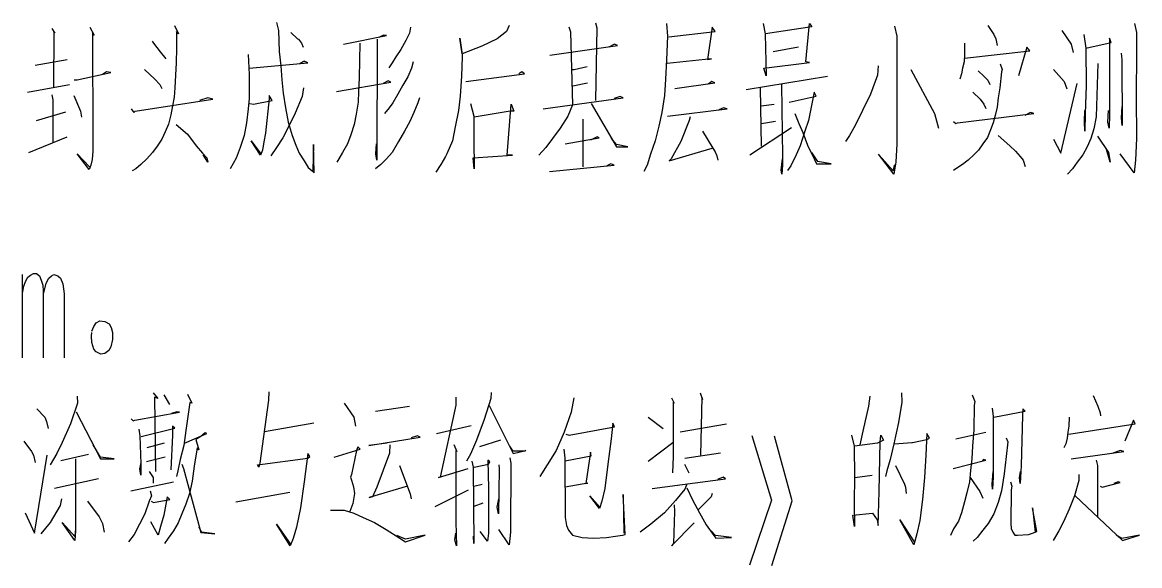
# Model space of a CAD drawing. Extents: x 0 to 8410, y 0 to 11890.
# Drawn here: x 7221.7 to 7584.3, y 9880.2 to 10056.4 of the extents above; entities that cross this region are included whole.
import ezdxf

# ---------------------------------------------------------------- set-up
doc = ezdxf.new("R2010")
doc.units = 0
doc.header["$MEASUREMENT"] = 0
doc.layers.add('6', color=7, linetype='Continuous')
doc.layers.add('8', color=7, linetype='Continuous')

# ---------------------------------------------------------------- blocks, each defined once
blk = doc.blocks.new('BLKENT759')
at = {"layer": '8', "color": 2, "linetype": 'Continuous'}
for p, q in [((7271.07, 10055.4), (7272.38, 10052.7)), ((7304.15, 10056.4), (7304.8, 10053.8)), ((7379.7, 10055.4), (7378.79, 10053.4)), ((7407.68, 10056.2), (7408.07, 10054.6)), ((7430.68, 10056), (7431.07, 10051.9)), ((7462.05, 10056), (7462.71, 10052.7)), ((7475.91, 10043.6), (7477.09, 10056)), ((7477.09, 10056), (7477.87, 10055)), ((7504.67, 10055.2), (7505.45, 10051.9)), ((7534.99, 10055.4), (7536.96, 10052.5)), ((7582.58, 10056), (7583.23, 10053.1)), ((7231.21, 10054.4), (7232.25, 10052.9)), ((7231.86, 10053.4), (7231.73, 10035.2)), ((7232.25, 10052.9), (7231.86, 10053.4)), ((7243.62, 10054.8), (7244.93, 10052.3)), ((7244.93, 10052.3), (7244.41, 10053.1)), ((7244.41, 10053.1), (7244.54, 10017.6)), ((7272.38, 10052.7), (7271.73, 10053.4)), ((7271.73, 10053.4), (7271.73, 10048)), ((7304.8, 10053.8), (7305.06, 10047)), ((7308.85, 10053.1), (7310.94, 10051.1)), ((7325.85, 10049.3), (7339.83, 10052.1)), ((7338.92, 10052.3), (7337.35, 10051.5)), ((7339.83, 10052.1), (7338.92, 10052.3)), ((7347.28, 10052.9), (7346.11, 10050.5)), ((7347.68, 10054.8), (7347.28, 10052.9)), ((7378.79, 10053.4), (7375.78, 10051.1)), ((7399.05, 10055), (7399.57, 10053.3)), ((7399.57, 10053.3), (7400.22, 10029.7)), ((7408.07, 10054.6), (7407.68, 10031.1)), ((7431.07, 10051.9), (7430.68, 10044.2)), ((7431.47, 10051.7), (7446.5, 10053.4)), ((7445.58, 10054.8), (7444.01, 10044.4)), ((7446.5, 10053.4), (7445.58, 10054.8)), ((7462.71, 10052.7), (7463.1, 10039.1)), ((7477.87, 10055), (7462.84, 10052.7)), ((7505.45, 10051.9), (7505.45, 10017)), ((7536.96, 10052.5), (7537.61, 10051.1)), ((7559.05, 10053.8), (7562.05, 10049.3)), ((7566.11, 10052.5), (7566.76, 10048)), ((7583.23, 10053.1), (7583.23, 10046.8)), ((7263.75, 10050.3), (7264.28, 10049.7)), ((7264.28, 10049.7), (7266.37, 10046.8)), ((7271.73, 10048), (7271.6, 10043.3)), ((7310.94, 10051.1), (7311.34, 10050.9)), ((7311.34, 10050.9), (7312.25, 10049.7)), ((7312.25, 10049.7), (7312.77, 10048.4)), ((7331.2, 10049.7), (7330.94, 10038.4)), ((7336.83, 10050.9), (7336.69, 10011.7)), ((7346.11, 10050.5), (7344.54, 10047.6)), ((7364.41, 10046.2), (7363.62, 10051.3)), ((7363.62, 10051.3), (7364.41, 10046)), ((7370.81, 10048.7), (7364.41, 10046.2)), ((7375.78, 10051.1), (7370.81, 10048.7)), ((7392.9, 10045.8), (7414.86, 10048.9)), ((7413.82, 10049.3), (7411.99, 10048.4)), ((7414.86, 10048.9), (7413.82, 10049.3)), ((7465.32, 10047), (7473.56, 10048.5)), ((7527.41, 10049.7), (7527.41, 10046)), ((7537.61, 10051.1), (7538, 10048.9)), ((7547.67, 10048.4), (7544.93, 10039.1)), ((7548.59, 10047.2), (7547.67, 10048.4)), ((7562.05, 10049.3), (7562.71, 10046.6)), ((7566.76, 10048), (7574.99, 10049.9)), ((7566.76, 10048), (7566.89, 10035.8)), ((7574.99, 10049.9), (7574.47, 10051.3)), ((7574.47, 10051.3), (7574.47, 10038.4)), ((7225.85, 10042.5), (7236.17, 10044.4)), ((7266.37, 10046.8), (7268.2, 10044.6)), ((7295, 10046), (7295.26, 10039.5)), ((7305.06, 10047), (7305.58, 10042.3)), ((7342.84, 10045.2), (7341.66, 10043.3)), ((7344.54, 10047.6), (7342.84, 10045.2)), ((7364.41, 10045.2), (7364.15, 10038.9)), ((7364.41, 10046), (7364.41, 10045.2)), ((7445.32, 10044.6), (7430.94, 10043.1)), ((7444.01, 10044.4), (7445.32, 10044.6)), ((7527.41, 10046), (7527.28, 10043.6)), ((7527.41, 10044.8), (7548.59, 10047.2)), ((7578.26, 10046.4), (7578.52, 10044.2)), ((7583.23, 10046.8), (7583.1, 10032.3)), ((7261.27, 10041.1), (7264.67, 10038)), ((7271.6, 10043.3), (7271.34, 10039.3)), ((7295.26, 10041.5), (7314.34, 10043.3)), ((7305.58, 10042.3), (7305.85, 10037.8)), ((7313.17, 10043.8), (7311.73, 10043.1)), ((7311.73, 10043.1), (7313.17, 10043.8)), ((7314.34, 10043.3), (7313.17, 10043.8)), ((7341.66, 10043.3), (7340.62, 10041.7)), ((7347.94, 10041.5), (7346.76, 10038.7)), ((7348.46, 10043.6), (7347.94, 10041.5)), ((7400.22, 10041.1), (7400.75, 10041.1)), ((7400.75, 10041.1), (7404.93, 10042.1)), ((7430.68, 10044.2), (7430.42, 10038)), ((7462.32, 10041.5), (7477.09, 10043.4)), ((7463.1, 10039.1), (7462.32, 10041.5)), ((7477.09, 10043.4), (7475.91, 10043.6)), ((7499.44, 10042.3), (7499.18, 10039.3)), ((7510.03, 10041.1), (7517.74, 10026.8)), ((7526.76, 10041.5), (7526.5, 10039.7)), ((7527.28, 10043.6), (7526.76, 10041.5)), ((7531.86, 10040.7), (7533.69, 10038.9)), ((7539.05, 10042.9), (7539.7, 10041.1)), ((7539.7, 10041.1), (7539.44, 10040.3)), ((7556.3, 10041.1), (7559.83, 10037.2)), ((7570.68, 10043.1), (7570.16, 10025.8)), ((7578.52, 10044.2), (7578.65, 10022.9)), ((7238.53, 10037.8), (7239.44, 10037.8)), ((7239.44, 10037.8), (7250.42, 10040.1)), ((7248.98, 10040.3), (7247.68, 10039.5)), ((7250.42, 10040.1), (7248.98, 10040.3)), ((7264.67, 10038), (7266.24, 10036.2)), ((7271.34, 10039.3), (7271.21, 10035.2)), ((7295.26, 10039.5), (7295.26, 10032.7)), ((7305.85, 10037.8), (7306.37, 10033.4)), ((7330.94, 10038.4), (7330.81, 10034)), ((7340.36, 10037.4), (7338.79, 10036.6)), ((7341.27, 10037), (7340.36, 10037.4)), ((7346.76, 10038.7), (7345.19, 10036)), ((7364.15, 10038.9), (7363.75, 10032.5)), ((7365.58, 10037.2), (7384.67, 10039.7)), ((7383.75, 10040.3), (7382.84, 10039.7)), ((7384.67, 10039.7), (7383.75, 10040.3)), ((7430.42, 10038), (7430.03, 10032.7)), ((7445.45, 10037.2), (7444.28, 10036.4)), ((7446.37, 10036.8), (7445.45, 10037.2)), ((7456.56, 10034.6), (7482.97, 10038.9)), ((7499.18, 10039.3), (7496.96, 10033.1)), ((7526.5, 10039.7), (7525.97, 10038)), ((7533.69, 10038.9), (7534.99, 10037.6)), ((7534.99, 10037.6), (7535.65, 10036.2)), ((7539.44, 10040.3), (7538.92, 10035.2)), ((7559.83, 10037.2), (7560.62, 10034.8)), ((7574.47, 10038.4), (7574.47, 10027.4)), ((7223.36, 10033.8), (7236.96, 10036.2)), ((7266.24, 10036.2), (7266.89, 10035)), ((7271.21, 10035.2), (7270.94, 10032.1)), ((7312.9, 10035.2), (7312.51, 10032.3)), ((7323.62, 10034), (7341.27, 10037)), ((7330.81, 10034), (7330.68, 10030.5)), ((7345.19, 10036), (7343.49, 10033.1)), ((7400.35, 10035.8), (7405.06, 10036.8)), ((7433.43, 10035), (7446.37, 10036.8)), ((7461.14, 10035.2), (7461.4, 10016.2)), ((7468.07, 10036.2), (7468.33, 10012.9)), ((7478.65, 10033.8), (7477.48, 10027.8)), ((7479.31, 10032.5), (7478.65, 10033.8)), ((7530.16, 10033.8), (7532.51, 10031.5)), ((7538.92, 10035.2), (7538.39, 10031.9)), ((7558.65, 10014), (7564.01, 10036.6)), ((7566.89, 10035.8), (7566.63, 10026.8)), ((7231.21, 10032.9), (7231.6, 10031.3)), ((7231.6, 10031.3), (7231.6, 10017.4)), ((7238.39, 10032.7), (7240.49, 10027.6)), ((7258.26, 10027.6), (7283.49, 10031.5)), ((7270.94, 10032.1), (7270.42, 10029.3)), ((7281.92, 10031.9), (7279.18, 10031.1)), ((7283.49, 10031.5), (7281.92, 10031.9)), ((7295.26, 10031.7), (7295, 10028.4)), ((7295.26, 10032.7), (7295.26, 10031.7)), ((7295.52, 10030.1), (7296.7, 10029.9)), ((7296.7, 10029.9), (7302.71, 10031.1)), ((7301.79, 10031.7), (7300.62, 10020.5)), ((7302.71, 10031.1), (7301.79, 10032.7)), ((7301.79, 10032.7), (7301.79, 10031.7)), ((7306.37, 10033.4), (7307.02, 10028.7)), ((7312.51, 10032.3), (7310.16, 10027)), ((7330.68, 10030.5), (7330.03, 10026.6)), ((7341.92, 10030.3), (7340.75, 10028.7)), ((7343.49, 10033.1), (7341.92, 10030.3)), ((7350.03, 10030.3), (7348.72, 10027.2)), ((7350.55, 10031.9), (7350.03, 10030.3)), ((7363.75, 10032.5), (7363.23, 10027.8)), ((7367.15, 10030.1), (7368.2, 10026)), ((7379.05, 10013.3), (7380.36, 10029.9)), ((7380.36, 10029.9), (7381.14, 10027.6)), ((7390.68, 10028.4), (7416.69, 10031.9)), ((7406.24, 10030.1), (7414.47, 10016)), ((7415.65, 10032.3), (7413.69, 10031.7)), ((7416.69, 10031.9), (7415.65, 10032.3)), ((7430.03, 10032.7), (7429.24, 10027.2)), ((7461.4, 10029.3), (7465.71, 10029.9)), ((7470.55, 10030.5), (7479.31, 10032.5)), ((7496.96, 10033.1), (7494.34, 10027.8)), ((7532.51, 10031.5), (7533.69, 10029.9)), ((7533.69, 10029.9), (7534.34, 10028.5)), ((7538.39, 10031.9), (7538, 10028.9)), ((7583.1, 10032.3), (7583.23, 10018.7)), ((7226.24, 10024.6), (7235.78, 10027.4)), ((7240.49, 10027.6), (7240.88, 10025.6)), ((7256.96, 10028.4), (7257.87, 10027.2)), ((7257.87, 10027.2), (7258.26, 10027.6)), ((7269.9, 10026.4), (7269.11, 10023.4)), ((7270.42, 10029.3), (7269.9, 10026.4)), ((7295, 10028.4), (7294.47, 10023.8)), ((7307.02, 10028.7), (7307.94, 10024)), ((7310.16, 10027), (7308.2, 10022.7)), ((7330.03, 10026.6), (7329.38, 10023.3)), ((7340.75, 10028.7), (7339.18, 10026.8)), ((7348.72, 10027.2), (7347.41, 10024.2)), ((7363.23, 10027.8), (7362.19, 10022.5)), ((7379.96, 10027.6), (7368.33, 10025.6)), ((7381.14, 10027.6), (7379.96, 10027.6)), ((7400.22, 10029.7), (7398.66, 10026)), ((7429.24, 10027.2), (7428.2, 10022.7)), ((7431.07, 10026), (7450.42, 10028.4)), ((7449.24, 10028.7), (7447.68, 10028)), ((7450.42, 10028.4), (7449.24, 10028.7)), ((7472.38, 10026.8), (7473.69, 10023.6)), ((7477.48, 10027.8), (7476.82, 10024.6)), ((7494.34, 10027.8), (7491.99, 10022.9)), ((7517.74, 10026.8), (7519.05, 10022.1)), ((7525.19, 10023.8), (7549.9, 10026.8)), ((7537.35, 10026.2), (7536.69, 10023.8)), ((7538, 10028.9), (7537.35, 10026.2)), ((7548.85, 10027.2), (7547.02, 10026.2)), ((7549.9, 10026.8), (7548.85, 10027.2)), ((7566.37, 10024.2), (7566.5, 10027.8)), ((7566.63, 10026.8), (7566.5, 10021.1)), ((7573.95, 10024), (7574.21, 10027.8)), ((7574.47, 10026.6), (7574.34, 10022.1)), ((7574.47, 10027.4), (7574.47, 10026.6)), ((7578.39, 10025.4), (7578.65, 10029.1)), ((7269.11, 10023.4), (7268.07, 10020.9)), ((7271.6, 10023.3), (7275.26, 10020.1)), ((7294.47, 10023.8), (7293.69, 10019.7)), ((7308.2, 10022.7), (7306.24, 10018.9)), ((7307.94, 10024), (7309.24, 10019.7)), ((7329.38, 10023.3), (7328.33, 10019.9)), ((7347.41, 10024.2), (7345.71, 10021.1)), ((7368.2, 10026), (7368.2, 10018.5)), ((7398.66, 10026), (7396.17, 10022.1)), ((7403.62, 10025), (7403.62, 10009.5)), ((7428.2, 10022.7), (7427.02, 10018)), ((7438.13, 10024.6), (7435.39, 10017.8)), ((7438.39, 10025.8), (7438.13, 10024.6)), ((7461.53, 10023.6), (7466.11, 10024.4)), ((7473.69, 10023.6), (7475, 10020.7)), ((7476.82, 10024.6), (7475.65, 10021.1)), ((7491.99, 10022.9), (7490.16, 10019.7)), ((7523.88, 10024.2), (7524.67, 10023.6)), ((7524.67, 10023.6), (7525.19, 10023.8)), ((7536.69, 10023.8), (7535.91, 10021.5)), ((7566.5, 10021.1), (7566.37, 10024.2)), ((7570.16, 10025.8), (7569.37, 10021.9)), ((7574.34, 10022.1), (7573.95, 10024)), ((7578.65, 10022.9), (7578.39, 10025.4)), ((7223.75, 10014.2), (7236.17, 10019.3)), ((7268.07, 10020.9), (7266.89, 10018.5)), ((7275.26, 10020.1), (7278.13, 10016.4)), ((7293.69, 10019.7), (7292.38, 10015.8)), ((7300.62, 10020.5), (7300.09, 10017.6)), ((7309.24, 10019.7), (7310.42, 10016.6)), ((7328.33, 10019.9), (7327.15, 10017)), ((7345.71, 10021.1), (7343.75, 10017.8)), ((7362.19, 10022.5), (7361.27, 10018)), ((7396.17, 10022.1), (7393.69, 10018.7)), ((7408.2, 10019.3), (7406.11, 10018.2)), ((7408.85, 10018.9), (7408.2, 10019.3)), ((7442.45, 10021.1), (7445.71, 10015.6)), ((7457.74, 10013.4), (7471.33, 10022.3)), ((7475.65, 10021.1), (7474.08, 10016.4)), ((7475, 10020.7), (7476.43, 10016.6)), ((7490.16, 10019.7), (7488.85, 10017.8)), ((7534.86, 10019.1), (7533.43, 10017)), ((7535.91, 10021.5), (7534.86, 10019.1)), ((7538.39, 10019.7), (7542.18, 10016.4)), ((7569.37, 10021.9), (7568.46, 10018.7)), ((7570.55, 10019.5), (7574.21, 10014.2)), ((7244.54, 10017.6), (7244.54, 10014.6)), ((7265.45, 10016.2), (7263.88, 10014.2)), ((7266.89, 10018.5), (7265.45, 10016.2)), ((7278.13, 10016.4), (7280.09, 10014)), ((7292.38, 10015.8), (7291.07, 10012.3)), ((7298.92, 10013.3), (7295.91, 10018)), ((7295.91, 10018), (7299.05, 10013.8)), ((7300.09, 10017.6), (7299.57, 10015)), ((7304.15, 10015.8), (7302.32, 10013.1)), ((7306.24, 10018.9), (7304.15, 10015.8)), ((7310.42, 10016.6), (7311.47, 10014)), ((7316.17, 10016.8), (7315.91, 10008.4)), ((7316.43, 10007.6), (7316.17, 10016.8)), ((7327.15, 10017), (7325.58, 10014.2)), ((7336.43, 10013.8), (7336.56, 10017)), ((7343.75, 10017.8), (7341.66, 10014.2)), ((7361.27, 10018), (7359.44, 10013.8)), ((7368.2, 10018.5), (7368.33, 10008.9)), ((7391.6, 10015.8), (7389.24, 10013.3)), ((7393.69, 10018.7), (7391.6, 10015.8)), ((7397.87, 10017), (7408.85, 10018.9)), ((7414.47, 10016.8), (7412.9, 10018.7)), ((7418.13, 10016), (7414.47, 10016.8)), ((7414.47, 10016), (7418.13, 10016)), ((7427.02, 10018), (7425.58, 10013.6)), ((7431.6, 10011.5), (7445.58, 10015.6)), ((7435.39, 10017.8), (7432.25, 10012.1)), ((7445.71, 10015.6), (7446.5, 10014.4)), ((7474.08, 10016.4), (7472.77, 10013.4)), ((7476.43, 10016.6), (7478.79, 10011.9)), ((7505.45, 10017), (7505.19, 10011.1)), ((7533.43, 10017), (7531.99, 10015)), ((7542.18, 10016.4), (7544.01, 10014.6)), ((7556.3, 10018.5), (7558.65, 10014)), ((7567.28, 10016), (7565.84, 10013.4)), ((7568.46, 10018.7), (7567.28, 10016)), ((7583.23, 10018.7), (7582.97, 10011.7)), ((7243.36, 10008.7), (7239.44, 10013.8)), ((7239.44, 10013.8), (7243.49, 10009.5)), ((7244.28, 10011.9), (7243.89, 10010.1)), ((7244.54, 10014.6), (7244.28, 10011.9)), ((7262.06, 10012.1), (7260.09, 10010.3)), ((7263.88, 10014.2), (7262.06, 10012.1)), ((7280.09, 10014), (7281.53, 10012.5)), ((7281.92, 10011.1), (7280.36, 10013.4)), ((7281.53, 10012.5), (7281.92, 10011.1)), ((7291.07, 10012.3), (7289.11, 10008.9)), ((7299.57, 10015), (7298.92, 10013.3)), ((7311.47, 10014), (7313.17, 10011.5)), ((7324.41, 10012.1), (7323.75, 10011.1)), ((7325.58, 10014.2), (7324.41, 10012.1)), ((7336.69, 10011.7), (7336.43, 10013.8)), ((7339.83, 10012.1), (7338, 10010.3)), ((7341.66, 10014.2), (7339.83, 10012.1)), ((7359.05, 10012.9), (7357.48, 10010.3)), ((7359.44, 10013.8), (7359.05, 10012.9)), ((7367.94, 10012.5), (7380.75, 10013.3)), ((7368.33, 10008.9), (7367.94, 10012.5)), ((7380.75, 10013.3), (7379.05, 10013.3)), ((7425.58, 10013.6), (7424.41, 10010.1)), ((7432.25, 10012.1), (7431.6, 10011.5)), ((7446.5, 10014.4), (7447.02, 10013.1)), ((7447.02, 10013.1), (7447.41, 10011.7)), ((7467.94, 10008.5), (7468.33, 10012.1)), ((7468.33, 10012.9), (7468.33, 10010.1)), ((7472.77, 10013.4), (7471.07, 10009.9)), ((7477.74, 10014.2), (7479.7, 10011.3)), ((7478.79, 10011.9), (7479.44, 10010.5)), ((7504.54, 10007.2), (7499.57, 10013.6)), ((7499.7, 10013.3), (7504.28, 10008.2)), ((7528.59, 10011.7), (7526.76, 10010.3)), ((7530.42, 10013.4), (7528.59, 10011.7)), ((7531.99, 10015), (7530.42, 10013.4)), ((7544.01, 10014.6), (7545.45, 10012.9)), ((7545.45, 10012.9), (7546.5, 10011.7)), ((7546.5, 10011.7), (7547.15, 10009.7)), ((7565.84, 10013.4), (7564.01, 10011.1)), ((7574.73, 10011.1), (7573.56, 10015.2)), ((7574.21, 10014.2), (7574.73, 10011.1)), ((7582.45, 10007.6), (7578, 10013.8)), ((7582.97, 10011.7), (7582.45, 10007.6)), ((7243.89, 10010.1), (7243.36, 10008.7)), ((7258.53, 10008.9), (7257.35, 10008.2)), ((7260.09, 10010.3), (7258.53, 10008.9)), ((7313.17, 10011.5), (7314.47, 10009.3)), ((7314.47, 10009.3), (7315.78, 10008.2)), ((7315.78, 10008.2), (7316.43, 10007.6)), ((7338, 10010.3), (7336.3, 10008.9)), ((7357.48, 10010.3), (7355.91, 10007.8)), ((7392.77, 10008), (7413.69, 10010.1)), ((7412.64, 10010.5), (7411.34, 10009.9)), ((7413.69, 10010.1), (7412.64, 10010.5)), ((7424.41, 10010.1), (7423.36, 10008)), ((7468.2, 10007.2), (7467.94, 10008.5)), ((7468.33, 10010.1), (7468.2, 10007.2)), ((7471.07, 10009.9), (7470.03, 10008.4)), ((7479.44, 10010.5), (7484.15, 10010.5)), ((7484.15, 10010.5), (7479.7, 10011.3)), ((7504.28, 10008.2), (7504.8, 10010.3)), ((7505.19, 10011.1), (7504.54, 10007.2)), ((7525.32, 10009.3), (7523.88, 10008.4)), ((7526.76, 10010.3), (7525.32, 10009.3)), ((7562.45, 10008.9), (7560.88, 10007.2)), ((7564.01, 10011.1), (7562.45, 10008.9)), ((7221.67, 9947.59), (7221.67, 9974.59)), ((7222.12, 9970.79), (7222.71, 9972.39)), ((7222.71, 9972.39), (7223.43, 9973.79)), ((7223.43, 9973.79), (7224.28, 9974.39)), ((7224.28, 9974.39), (7225.32, 9974.99)), ((7225.32, 9974.99), (7226.31, 9974.99)), ((7226.31, 9974.99), (7227.22, 9974.19)), ((7227.22, 9974.19), (7227.74, 9972.79)), ((7227.74, 9972.79), (7228.27, 9971.19)), ((7228.53, 9968.19), (7229.44, 9971.79)), ((7229.44, 9971.79), (7230.23, 9973.39)), ((7230.23, 9973.39), (7231.08, 9974.19)), ((7231.08, 9974.19), (7231.86, 9974.59)), ((7231.86, 9974.59), (7233.23, 9974.19)), ((7233.23, 9974.19), (7234.08, 9973.39)), ((7234.08, 9973.39), (7234.8, 9971.59)), ((7221.67, 9968.59), (7222.12, 9970.79)), ((7228.27, 9971.19), (7228.46, 9969.19)), ((7228.46, 9969.19), (7228.46, 9947.59)), ((7234.8, 9971.59), (7235.19, 9968.39)), ((7235.19, 9968.39), (7235.19, 9947.59)), ((7244.21, 9956.19), (7244.87, 9957.79)), ((7244.87, 9957.79), (7245.65, 9958.99)), ((7245.65, 9958.99), (7246.83, 9959.59)), ((7246.83, 9959.59), (7248.4, 9959.39)), ((7248.4, 9959.39), (7249.84, 9958.59)), ((7249.84, 9958.59), (7250.49, 9957.39)), ((7250.49, 9957.39), (7250.88, 9955.79)), ((7244.08, 9954.59), (7244.21, 9955.79)), ((7244.21, 9952.59), (7244.08, 9954.59)), ((7250.88, 9955.79), (7250.88, 9953.59)), ((7244.87, 9950.39), (7244.21, 9952.59)), ((7245.65, 9949.59), (7244.87, 9950.39)), ((7250.36, 9951.19), (7249.7, 9949.99)), ((7250.88, 9953.59), (7250.36, 9951.19)), ((7247.09, 9948.79), (7245.65, 9949.59)), ((7248.4, 9948.99), (7247.09, 9948.79)), ((7249.7, 9949.99), (7248.4, 9948.99)), ((7264.15, 9936.19), (7265.59, 9934.43)), ((7267.55, 9935.61), (7269.38, 9932.47)), ((7275.26, 9935.8), (7276.7, 9932.86)), ((7301.66, 9936.59), (7301.53, 9933.84)), ((7373.82, 9936.39), (7373.69, 9934.43)), ((7441.66, 9936.19), (7442.45, 9934.04)), ((7507.02, 9936.19), (7507.15, 9933.25)), ((7529.9, 9935.61), (7530.81, 9933.45)), ((7239.57, 9932.86), (7237.35, 9926.19)), ((7239.44, 9935.21), (7239.57, 9932.86)), ((7265.59, 9934.43), (7264.54, 9934.82)), ((7264.54, 9934.82), (7264.93, 9910.7)), ((7276.04, 9933.06), (7274.74, 9924.04)), ((7276.7, 9932.86), (7276.04, 9933.06)), ((7301.53, 9933.84), (7298.79, 9913.45)), ((7326.11, 9932.86), (7329.25, 9928.35)), ((7362.32, 9932.27), (7357.22, 9908.94)), ((7362.32, 9934.82), (7362.32, 9932.27)), ((7373.69, 9934.43), (7371.6, 9927.57)), ((7373.17, 9932.08), (7381.01, 9916.59)), ((7400.62, 9934.62), (7399.83, 9929.92)), ((7432.38, 9934.62), (7433.17, 9932.86)), ((7433.17, 9932.86), (7432.91, 9933.25)), ((7432.91, 9933.25), (7432.91, 9915.61)), ((7442.19, 9934.82), (7441.79, 9916)), ((7442.45, 9934.04), (7442.19, 9934.82)), ((7496.7, 9935.21), (7496.3, 9931.88)), ((7507.15, 9933.25), (7505.98, 9926.59)), ((7530.55, 9932.27), (7530.42, 9924.23)), ((7530.81, 9933.45), (7530.55, 9932.27)), ((7569.24, 9935.41), (7570.68, 9931.88)), ((7226.37, 9931.1), (7228.98, 9928.35)), ((7228.98, 9928.35), (7229.51, 9926.98)), ((7239.18, 9930.12), (7247.02, 9914.82)), ((7258.14, 9927.37), (7272.65, 9929.92)), ((7271.86, 9930.12), (7270.03, 9929.53)), ((7272.65, 9929.92), (7271.86, 9930.12)), ((7329.25, 9928.35), (7329.77, 9925.41)), ((7336.3, 9930.31), (7347.29, 9931.88)), ((7399.83, 9929.92), (7397.48, 9923.45)), ((7424.8, 9928.35), (7429.64, 9924.62)), ((7496.3, 9931.88), (7494.47, 9923.84)), ((7536.43, 9931.29), (7536.7, 9928.55)), ((7536.7, 9928.55), (7536.7, 9908.94)), ((7536.96, 9928.35), (7547.15, 9930.31)), ((7546.24, 9928.94), (7545.85, 9912.66)), ((7546.37, 9931.1), (7546.24, 9928.94)), ((7547.15, 9930.31), (7546.37, 9931.1)), ((7561.4, 9928.35), (7561.27, 9925.41)), ((7570.68, 9931.88), (7571.47, 9929.72)), ((7571.47, 9929.72), (7571.6, 9928.74)), ((7229.51, 9926.98), (7230.03, 9924.62)), ((7237.35, 9926.19), (7234.61, 9920.12)), ((7256.96, 9927.76), (7257.61, 9927.17)), ((7257.61, 9927.17), (7258.14, 9927.37)), ((7260.23, 9922.08), (7271.21, 9924.82)), ((7271.21, 9924.82), (7270.42, 9925.41)), ((7270.42, 9925.41), (7270.42, 9922.47)), ((7316.3, 9926.39), (7300.23, 9923.64)), ((7356.04, 9923.06), (7367.29, 9925.61)), ((7371.6, 9927.57), (7369.11, 9920.9)), ((7399.18, 9922.47), (7413.82, 9925.21)), ((7413.3, 9926.39), (7412.77, 9921.29)), ((7413.82, 9925.21), (7413.3, 9926.39)), ((7435.13, 9923.64), (7450.16, 9926.19)), ((7505.98, 9926.59), (7504.54, 9919.72)), ((7561.27, 9925.41), (7561.01, 9923.45)), ((7561.27, 9922.86), (7582.84, 9926.19)), ((7582.32, 9927.37), (7579.44, 9920.51)), ((7582.84, 9926.19), (7582.32, 9927.37)), ((7259.44, 9924.43), (7259.83, 9922.27)), ((7259.83, 9922.27), (7260.1, 9913.25)), ((7270.42, 9922.47), (7269.9, 9911.29)), ((7274.74, 9924.04), (7274.08, 9919.13)), ((7274.34, 9919.92), (7281.53, 9923.06)), ((7279.57, 9922.08), (7278, 9921.1)), ((7278, 9921.1), (7278.92, 9917.76)), ((7281.01, 9923.25), (7279.57, 9922.08)), ((7281.53, 9923.06), (7281.01, 9923.25)), ((7334.08, 9919.13), (7350.81, 9921.88)), ((7349.9, 9922.27), (7347.81, 9921.68)), ((7350.81, 9921.88), (7349.9, 9922.27)), ((7397.48, 9923.45), (7394.87, 9917.57)), ((7398, 9922.86), (7399.18, 9922.47)), ((7412.77, 9921.29), (7411.73, 9913.06)), ((7458.4, 9922.39), (7464.8, 9901.39)), ((7471.47, 9901.19), (7465.72, 9922.19)), ((7490.81, 9922.47), (7491.6, 9918.94)), ((7494.47, 9923.84), (7493.43, 9919.33)), ((7500.09, 9920.31), (7500.23, 9922.47)), ((7500.23, 9922.47), (7501.14, 9920.9)), ((7510.55, 9920.12), (7515.26, 9921.1)), ((7515.26, 9923.06), (7514.87, 9916)), ((7516.04, 9921.49), (7515.26, 9923.06)), ((7515.26, 9921.1), (7516.04, 9921.49)), ((7524.67, 9921.29), (7534.34, 9923.45)), ((7530.42, 9924.23), (7530.03, 9918.94)), ((7541.01, 9921.68), (7541.53, 9920.31)), ((7560.75, 9921.49), (7560.36, 9919.72)), ((7561.01, 9923.45), (7560.75, 9921.49)), ((7222.19, 9920.51), (7224.67, 9917.17)), ((7234.61, 9920.12), (7232.91, 9916.59)), ((7247.02, 9915.41), (7244.67, 9919.33)), ((7267.68, 9919.92), (7262.06, 9918.35)), ((7274.08, 9919.13), (7272.91, 9914.62)), ((7278.4, 9918.35), (7277.48, 9912.47)), ((7278.92, 9917.76), (7278.4, 9918.35)), ((7322.84, 9915.41), (7331.34, 9917.96)), ((7330.16, 9917.57), (7328.46, 9909.72)), ((7330.55, 9918.74), (7330.16, 9917.57)), ((7331.34, 9917.96), (7330.55, 9918.74)), ((7340.1, 9919.92), (7334.08, 9919.13)), ((7340.88, 9916.78), (7341.01, 9919.33)), ((7361.66, 9919.53), (7362.71, 9917.17)), ((7362.71, 9917.17), (7362.32, 9917.57)), ((7362.32, 9917.57), (7362.32, 9907.37)), ((7369.11, 9920.9), (7367.15, 9916.39)), ((7376.83, 9920.9), (7370.03, 9918.74)), ((7381.01, 9917.37), (7379.83, 9918.94)), ((7381.01, 9916.59), (7385.06, 9917.57)), ((7385.06, 9917.57), (7384.8, 9917.37)), ((7394.87, 9917.57), (7391.99, 9912.86)), ((7397.35, 9917.96), (7397.74, 9915.02)), ((7424.8, 9914.04), (7432.77, 9920.12)), ((7491.6, 9918.94), (7491.73, 9908.94)), ((7499.18, 9919.92), (7491.73, 9918.94)), ((7501.14, 9920.9), (7499.18, 9919.92)), ((7499.7, 9904.23), (7500.09, 9920.31)), ((7504.54, 9919.72), (7503.36, 9914.62)), ((7504.67, 9919.72), (7510.29, 9920.12)), ((7510.29, 9920.12), (7510.55, 9920.12)), ((7530.03, 9918.94), (7529.77, 9914.82)), ((7541.53, 9920.31), (7541.01, 9915.61)), ((7560.36, 9919.72), (7559.7, 9918.35)), ((7578, 9917.57), (7575.39, 9916.59)), ((7579.18, 9917.17), (7578, 9917.57)), ((7224.67, 9917.17), (7225.32, 9916)), ((7225.32, 9916), (7225.85, 9913.64)), ((7225.59, 9890.7), (7229.77, 9916)), ((7232.91, 9916.59), (7230.68, 9912.86)), ((7243.1, 9916.19), (7234.21, 9914.23)), ((7238.92, 9914.82), (7238.92, 9891.49)), ((7251.47, 9914.82), (7247.02, 9915.41)), ((7247.02, 9914.82), (7251.47, 9914.82)), ((7268.07, 9915.41), (7261.93, 9913.84)), ((7272.91, 9914.62), (7272.12, 9910.9)), ((7298, 9912.86), (7314.34, 9915.02)), ((7314.34, 9916.59), (7313.17, 9907.37)), ((7315, 9915.61), (7314.34, 9916.59)), ((7314.34, 9915.02), (7315, 9915.61)), ((7336.83, 9905.8), (7340.88, 9916.78)), ((7367.15, 9916.39), (7365.85, 9914.04)), ((7367.55, 9914.04), (7367.94, 9912.08)), ((7373.43, 9913.84), (7372.78, 9914.43)), ((7372.78, 9914.43), (7372.91, 9905.21)), ((7372.91, 9913.06), (7373.43, 9913.84)), ((7379.83, 9915.21), (7380.23, 9913.45)), ((7384.8, 9917.37), (7381.01, 9917.37)), ((7397.74, 9915.02), (7397.87, 9895.8)), ((7397.87, 9914.23), (7406.24, 9915.8)), ((7406.11, 9916.98), (7404.54, 9906.78)), ((7406.24, 9915.8), (7406.11, 9916.98)), ((7432.91, 9915.61), (7432.64, 9910.31)), ((7436.7, 9915.02), (7448.2, 9916.78)), ((7503.36, 9914.62), (7502.19, 9910.9)), ((7514.87, 9916), (7514.47, 9908.74)), ((7523.75, 9911.68), (7534.34, 9914.43)), ((7529.77, 9914.82), (7529.38, 9911.1)), ((7533.56, 9914.62), (7533.17, 9914.04)), ((7534.34, 9914.43), (7533.56, 9914.62)), ((7541.01, 9915.61), (7540.36, 9909.92)), ((7562.06, 9914.82), (7579.18, 9917.17)), ((7570.16, 9914.43), (7570.55, 9912.66)), ((7259.83, 9911.49), (7260.23, 9913.64)), ((7260.1, 9909.53), (7259.83, 9911.49)), ((7260.1, 9913.25), (7260.1, 9909.53)), ((7262.84, 9910.7), (7264.15, 9908.74)), ((7272.12, 9910.9), (7271.73, 9909.13)), ((7273.43, 9913.06), (7273.95, 9911.68)), ((7273.95, 9911.68), (7279.57, 9890.9)), ((7277.48, 9912.47), (7276.83, 9907.57)), ((7298.4, 9912.08), (7298, 9912.86)), ((7298.79, 9913.45), (7298.4, 9912.08)), ((7344.02, 9912.66), (7347.55, 9903.45)), ((7356.7, 9908.74), (7366.37, 9911.68)), ((7367.94, 9912.08), (7368.2, 9887.37)), ((7368.33, 9912.08), (7372.91, 9913.06)), ((7376.44, 9911.68), (7376.17, 9896.98)), ((7376.3, 9912.86), (7376.44, 9911.68)), ((7380.23, 9913.45), (7380.1, 9891.1)), ((7391.99, 9912.86), (7389.64, 9909.13)), ((7411.73, 9913.06), (7410.68, 9905.21)), ((7436.57, 9913.06), (7438, 9910.31)), ((7502.19, 9910.9), (7501.79, 9909.13)), ((7505.06, 9912.66), (7507.94, 9906.59)), ((7529.38, 9911.1), (7529.11, 9907.37)), ((7536.43, 9906.59), (7536.7, 9910.7)), ((7545.32, 9908.74), (7545.58, 9910.7)), ((7545.85, 9912.66), (7545.45, 9906.78)), ((7570.55, 9912.66), (7570.55, 9895.8)), ((7246.37, 9908.35), (7232.12, 9905.21)), ((7256.83, 9904.43), (7270.68, 9907.37)), ((7264.15, 9908.74), (7264.15, 9906.98)), ((7276.83, 9907.57), (7275.91, 9903.64)), ((7313.17, 9907.37), (7311.99, 9898.94)), ((7328.46, 9909.72), (7328.2, 9908.94)), ((7328.2, 9908.94), (7328.46, 9907.96)), ((7328.46, 9907.96), (7329.11, 9905.8)), ((7357.22, 9908.94), (7356.7, 9908.74)), ((7362.32, 9907.37), (7362.32, 9895.02)), ((7368.2, 9906), (7370.94, 9906.59)), ((7405.19, 9906.98), (7397.87, 9905.61)), ((7404.54, 9906.78), (7405.19, 9906.98)), ((7426.11, 9905.21), (7449.9, 9908.35)), ((7437.35, 9906.59), (7436.7, 9905.02)), ((7449.11, 9908.94), (7447.28, 9908.15)), ((7449.9, 9908.35), (7449.11, 9908.94)), ((7491.73, 9908.94), (7491.6, 9900.9)), ((7491.86, 9908.74), (7497.48, 9909.53)), ((7507.94, 9906.59), (7508.33, 9905.61)), ((7514.47, 9908.74), (7513.82, 9901.68)), ((7529.11, 9907.37), (7528.2, 9903.84)), ((7529.24, 9908.74), (7532.38, 9904.23)), ((7536.56, 9905.02), (7536.43, 9906.59)), ((7536.7, 9908.94), (7536.56, 9905.02)), ((7540.36, 9909.92), (7539.44, 9904.43)), ((7542.32, 9907.37), (7542.84, 9906)), ((7545.45, 9906.78), (7545.32, 9908.74)), ((7564.54, 9907.76), (7563.1, 9902.86)), ((7564.54, 9909.72), (7564.54, 9907.76)), ((7572.12, 9905.61), (7578, 9907.17)), ((7577.35, 9907.37), (7575.91, 9906.78)), ((7578, 9907.17), (7577.35, 9907.37)), ((7263.1, 9904.43), (7263.63, 9902.86)), ((7275.91, 9903.64), (7274.74, 9900.12)), ((7290.95, 9900.9), (7308.46, 9904.04)), ((7329.51, 9903.64), (7328.98, 9900.31)), ((7329.11, 9905.8), (7329.51, 9903.64)), ((7346.63, 9906), (7334.21, 9902.27)), ((7335.39, 9902.66), (7336.83, 9905.8)), ((7347.55, 9903.45), (7347.81, 9901.88)), ((7355.65, 9899.33), (7366.5, 9904.82)), ((7372.91, 9905.21), (7372.91, 9895.02)), ((7410.68, 9905.21), (7409.77, 9901.1)), ((7417.35, 9890.31), (7416.7, 9903.25)), ((7416.7, 9903.25), (7416.83, 9890.7)), ((7436.7, 9905.02), (7433.69, 9901.29)), ((7437.35, 9905.41), (7439.18, 9901.49)), ((7445.59, 9903.64), (7445.19, 9902.47)), ((7499.44, 9893.25), (7499.7, 9904.23)), ((7508.33, 9905.61), (7508.46, 9903.64)), ((7528.2, 9903.84), (7527.41, 9900.9)), ((7532.38, 9904.23), (7533.43, 9902.08)), ((7539.44, 9904.43), (7538.39, 9900.7)), ((7542.58, 9904.82), (7542.45, 9893.84)), ((7542.84, 9906), (7542.58, 9904.82)), ((7571.47, 9906), (7572.12, 9905.61)), ((7233.95, 9899.72), (7230.68, 9894.23)), ((7234.34, 9901.88), (7233.95, 9899.72)), ((7242.84, 9901.1), (7246.63, 9896)), ((7262.84, 9901.1), (7261.4, 9896.98)), ((7263.63, 9902.86), (7262.84, 9901.1)), ((7263.49, 9901.1), (7264.28, 9900.7)), ((7264.28, 9900.7), (7269.51, 9901.68)), ((7268.72, 9902.47), (7267.55, 9896.59)), ((7269.51, 9901.68), (7268.72, 9902.47)), ((7274.74, 9900.12), (7273.43, 9896.98)), ((7328.98, 9900.31), (7327.94, 9897.76)), ((7334.21, 9902.27), (7335.39, 9902.66)), ((7368.33, 9899.53), (7371.21, 9900.51)), ((7375.78, 9899.13), (7376.3, 9901.88)), ((7408.98, 9898.74), (7405.85, 9902.86)), ((7405.85, 9902.86), (7409.11, 9899.13)), ((7409.77, 9901.1), (7408.98, 9898.74)), ((7433.69, 9901.29), (7430.03, 9897.37)), ((7433.17, 9899.92), (7433.3, 9897.76)), ((7439.18, 9901.49), (7441.4, 9897.37)), ((7445.19, 9902.47), (7441.14, 9898.35)), ((7464.8, 9901.39), (7457.61, 9880.39)), ((7464.93, 9880.19), (7471.47, 9901.19)), ((7491.6, 9900.9), (7491.73, 9892.86)), ((7513.82, 9901.68), (7512.91, 9894.82)), ((7527.41, 9900.9), (7526.5, 9897.37)), ((7538.39, 9900.7), (7536.96, 9896.98)), ((7563.1, 9902.86), (7561.4, 9898.55)), ((7563.36, 9902.86), (7578.66, 9888.35)), ((7222.58, 9897.37), (7225.59, 9890.7)), ((7246.63, 9896), (7247.68, 9893.84)), ((7261.4, 9896.98), (7259.7, 9893.64)), ((7267.55, 9896.59), (7266.5, 9892.86)), ((7273.43, 9896.98), (7272.25, 9894.04)), ((7311.99, 9898.94), (7310.68, 9892.66)), ((7321.66, 9898.15), (7326.11, 9898.15)), ((7326.11, 9898.15), (7329.25, 9897.17)), ((7329.25, 9897.17), (7332.25, 9895.8)), ((7332.25, 9895.8), (7335.91, 9894.23)), ((7376.17, 9896.98), (7375.78, 9899.13)), ((7397.87, 9895.8), (7398.27, 9893.25)), ((7430.03, 9897.37), (7425.59, 9893.64)), ((7433.3, 9897.76), (7433.04, 9887.37)), ((7441.4, 9897.37), (7443.62, 9893.45)), ((7491.21, 9896.59), (7497.61, 9897.17)), ((7491.73, 9892.86), (7491.21, 9896.59)), ((7497.61, 9897.17), (7499.05, 9895.02)), ((7526.5, 9897.37), (7525.45, 9894.62)), ((7536.96, 9896.98), (7535.13, 9893.84)), ((7550.94, 9891.29), (7549.51, 9898.94)), ((7549.51, 9898.94), (7550.42, 9891.1)), ((7561.4, 9898.55), (7559.57, 9894.43)), ((7230.68, 9894.23), (7227.68, 9890.51)), ((7238.66, 9888.35), (7234.61, 9894.23)), ((7234.61, 9894.23), (7238.79, 9889.53)), ((7247.68, 9893.84), (7248.2, 9891.1)), ((7259.7, 9893.64), (7258, 9890.31)), ((7265.72, 9890.12), (7263.36, 9894.43)), ((7266.5, 9892.86), (7265.72, 9890.12)), ((7272.25, 9894.04), (7270.68, 9891.49)), ((7279.83, 9891.1), (7279.05, 9892.66)), ((7308.59, 9886.59), (7304.15, 9893.64)), ((7304.15, 9893.64), (7308.72, 9887.17)), ((7310.68, 9892.66), (7309.51, 9888.94)), ((7335.91, 9894.23), (7339.7, 9891.88)), ((7362.32, 9895.02), (7362.32, 9894.43)), ((7362.32, 9894.43), (7362.58, 9886.59)), ((7372.91, 9895.02), (7372.91, 9890.7)), ((7398.27, 9893.25), (7398.92, 9891.68)), ((7425.59, 9893.64), (7422.19, 9891.1)), ((7432.38, 9886.59), (7439.7, 9894.04)), ((7443.62, 9893.45), (7446.11, 9889.92)), ((7499.05, 9895.02), (7499.44, 9893.25)), ((7510.94, 9886.98), (7506.5, 9895.02)), ((7506.5, 9895.02), (7511.07, 9887.96)), ((7512.91, 9894.82), (7511.99, 9890.51)), ((7523.89, 9892.08), (7522.84, 9889.92)), ((7525.45, 9894.62), (7523.89, 9892.08)), ((7535.13, 9893.84), (7533.43, 9891.68)), ((7542.45, 9893.84), (7542.58, 9892.27)), ((7542.58, 9892.27), (7543.1, 9891.1)), ((7559.57, 9894.43), (7558, 9891.49)), ((7238.92, 9891.49), (7238.66, 9888.35)), ((7238.79, 9889.53), (7238.92, 9891.49)), ((7258, 9890.31), (7256.17, 9887.96)), ((7268.98, 9889.13), (7267.81, 9887.37)), ((7270.68, 9891.49), (7268.98, 9889.13)), ((7279.57, 9890.9), (7284.15, 9890.51)), ((7284.15, 9890.51), (7279.83, 9891.1)), ((7309.51, 9888.94), (7308.59, 9886.59)), ((7339.7, 9891.88), (7344.15, 9889.13)), ((7345.98, 9888.74), (7343.23, 9889.92)), ((7344.15, 9889.13), (7345.98, 9887.96)), ((7345.98, 9887.96), (7352.38, 9890.12)), ((7352.38, 9890.12), (7345.98, 9888.74)), ((7362.06, 9888.55), (7362.32, 9890.7)), ((7362.58, 9886.59), (7362.06, 9888.55)), ((7368.2, 9887.37), (7368.07, 9889.72)), ((7372.64, 9888.15), (7370.29, 9891.29)), ((7372.91, 9890.7), (7372.64, 9888.15)), ((7379.7, 9886.98), (7376.3, 9891.88)), ((7380.1, 9891.1), (7379.7, 9886.98)), ((7398.92, 9891.68), (7400.23, 9890.12)), ((7400.23, 9890.12), (7403.36, 9889.33)), ((7403.36, 9889.33), (7407.02, 9889.13)), ((7407.02, 9889.13), (7411.21, 9889.33)), ((7411.21, 9889.33), (7414.21, 9889.72)), ((7414.21, 9889.72), (7416.43, 9890.12)), ((7416.43, 9890.12), (7417.35, 9890.31)), ((7446.63, 9889.92), (7445.19, 9891.49)), ((7446.11, 9889.92), (7446.76, 9889.13)), ((7451.86, 9889.33), (7446.63, 9889.92)), ((7446.76, 9889.13), (7451.86, 9889.33)), ((7511.99, 9890.51), (7510.94, 9886.98)), ((7531.6, 9889.33), (7530.29, 9888.15)), ((7533.43, 9891.68), (7531.6, 9889.33)), ((7543.1, 9891.1), (7543.75, 9890.12)), ((7543.75, 9890.12), (7544.67, 9890.12)), ((7544.67, 9890.12), (7548.2, 9890.31)), ((7548.2, 9890.31), (7549.51, 9890.7)), ((7549.51, 9890.7), (7550.94, 9891.29)), ((7558, 9891.49), (7556.17, 9888.35)), ((7578.53, 9888.94), (7576.7, 9890.12)), ((7584.28, 9890.12), (7578.53, 9888.94)), ((7578.66, 9888.35), (7584.28, 9890.12)), ((7433.04, 9887.37), (7432.38, 9886.59))]:
    blk.add_line(p, q, dxfattribs=at)

msp = doc.modelspace()

# ---------------------------------------------------------------- block references
at = {"layer": '6'}
msp.add_blockref('BLKENT759', (0, 0), dxfattribs=at)

doc.saveas('drawing.dxf')
